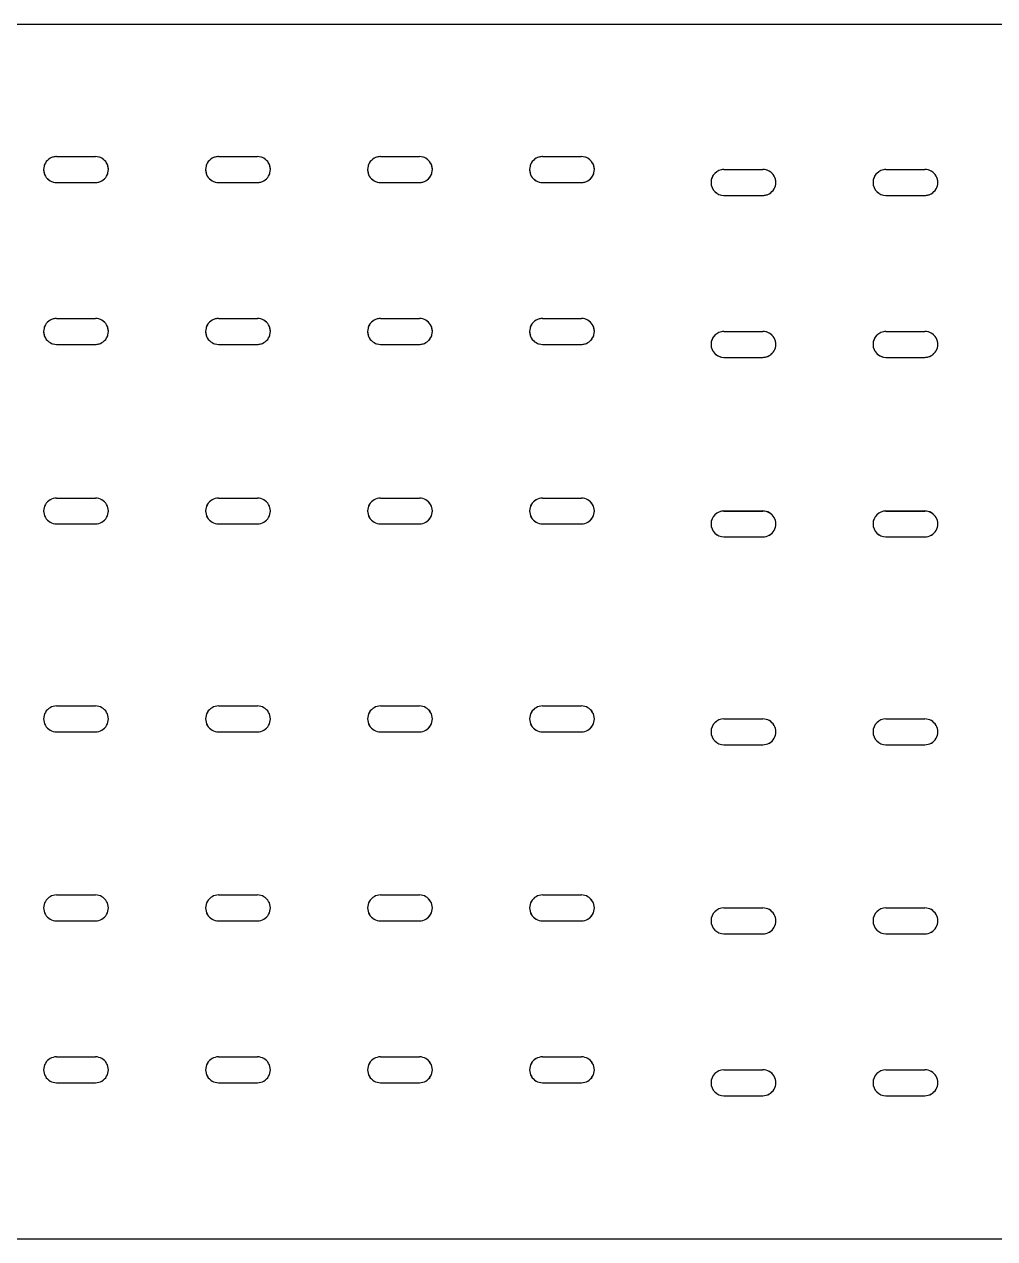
# Model space of a CAD drawing. Extents: x -2975 to 7327, y -1166 to 1029.
# Drawn here: x 738.03 to 773.97, y 869.68 to 914.68 of the extents above; entities that cross this region are included whole.
import ezdxf

# ---------------------------------------------------------------- set-up
doc = ezdxf.new("R2010")
doc.units = 0
doc.linetypes.add('XR-Mince$0$Anchor Stor (Ground Floor Plan ) Xref$2$Retail Building ( Ground Floor ) Xref$0$HIDDEN', pattern=[0.375, 0.25, -0.125])
for name, color, linetype in [('E-TEXT-LIGHTING', 7, 'Continuous'), ('XR-Mince$0$EQUIPMENT', 15, 'Continuous'), ('XR-Mince$0$EQUIPMENTS', 15, 'Continuous'), ('XR-Mince$0$fur dashed', 15, 'XR-Mince$0$Anchor Stor (Ground Floor Plan ) Xref$2$Retail Building ( Ground Floor ) Xref$0$HIDDEN'), ('XR-Mince$0$TAXT', 8, 'Continuous')]:
    doc.layers.add(name, color=color, linetype=linetype)

# ---------------------------------------------------------------- blocks, each defined once
blk = doc.blocks.new('XR-Mince$0$A$C27630E02')
at = {"layer": 'XR-Mince$0$EQUIPMENT'}
for p, q in [((0, 1.2), (0, 0)), ((0.45, 1.2), (0.45, 0)), ((0.04902, 0.83233), (0.04902, 0.81793)), ((0.04902, 0.83233), (0.04902, 0.81793)), ((0.05862, 0.83233), (0.05862, 0.81793)), ((0.05862, 0.83233), (0.05862, 0.81793)), ((0.10902, 0.83233), (0.10902, 0.81793)), ((0.10902, 0.83233), (0.10902, 0.81793)), ((0.11862, 0.83233), (0.11862, 0.81793)), ((0.11862, 0.83233), (0.11862, 0.81793)), ((0.17555, 0.83233), (0.17555, 0.81793)), ((0.17555, 0.83233), (0.17555, 0.81793)), ((0.18515, 0.83233), (0.18515, 0.81793)), ((0.18515, 0.83233), (0.18515, 0.81793)), ((0.25258, 0.83233), (0.25258, 0.81793)), ((0.25258, 0.83233), (0.25258, 0.81793)), ((0.26218, 0.83233), (0.26218, 0.81793)), ((0.26218, 0.83233), (0.26218, 0.81793)), ((0.32262, 0.83233), (0.32262, 0.81793)), ((0.32262, 0.83233), (0.32262, 0.81793)), ((0.33222, 0.83233), (0.33222, 0.81793)), ((0.33222, 0.83233), (0.33222, 0.81793)), ((0.38262, 0.83233), (0.38262, 0.81793)), ((0.38262, 0.83233), (0.38262, 0.81793)), ((0.39222, 0.83233), (0.39222, 0.81793)), ((0.39222, 0.83233), (0.39222, 0.81793)), ((0.04902, 0.77233), (0.04902, 0.75793)), ((0.04902, 0.77233), (0.04902, 0.75793)), ((0.05862, 0.77233), (0.05862, 0.75793)), ((0.05862, 0.77233), (0.05862, 0.75793)), ((0.10902, 0.77233), (0.10902, 0.75793)), ((0.10902, 0.77233), (0.10902, 0.75793)), ((0.11862, 0.77233), (0.11862, 0.75793)), ((0.11862, 0.77233), (0.11862, 0.75793)), ((0.17555, 0.77233), (0.17555, 0.75793)), ((0.17555, 0.77233), (0.17555, 0.75793)), ((0.18515, 0.77233), (0.18515, 0.75793)), ((0.18515, 0.77233), (0.18515, 0.75793)), ((0.25258, 0.77233), (0.25258, 0.75793)), ((0.25258, 0.77233), (0.25258, 0.75793)), ((0.26218, 0.77233), (0.26218, 0.75793)), ((0.26218, 0.77233), (0.26218, 0.75793)), ((0.32262, 0.77233), (0.32262, 0.75793)), ((0.32262, 0.77233), (0.32262, 0.75793)), ((0.33222, 0.77233), (0.33222, 0.75793)), ((0.33222, 0.77233), (0.33222, 0.75793)), ((0.38262, 0.77233), (0.38262, 0.75793)), ((0.38262, 0.77233), (0.38262, 0.75793)), ((0.39222, 0.77233), (0.39222, 0.75793)), ((0.39222, 0.77233), (0.39222, 0.75793)), ((0.04902, 0.71233), (0.04902, 0.69793)), ((0.04902, 0.71233), (0.04902, 0.69793)), ((0.05862, 0.71233), (0.05862, 0.69793)), ((0.05862, 0.71233), (0.05862, 0.69793)), ((0.10902, 0.71233), (0.10902, 0.69793)), ((0.10902, 0.71233), (0.10902, 0.69793)), ((0.11862, 0.71233), (0.11862, 0.69793)), ((0.11862, 0.71233), (0.11862, 0.69793)), ((0.17555, 0.71233), (0.17555, 0.69793)), ((0.17555, 0.71233), (0.17555, 0.69793)), ((0.18515, 0.71233), (0.18515, 0.69793)), ((0.18515, 0.71233), (0.18515, 0.69793)), ((0.25258, 0.71233), (0.25258, 0.69793)), ((0.25258, 0.71233), (0.25258, 0.69793)), ((0.26218, 0.71233), (0.26218, 0.69793)), ((0.26218, 0.71233), (0.26218, 0.69793)), ((0.32262, 0.71233), (0.32262, 0.69793)), ((0.32262, 0.71233), (0.32262, 0.69793)), ((0.33222, 0.71233), (0.33222, 0.69793)), ((0.33222, 0.71233), (0.33222, 0.69793)), ((0.38262, 0.71233), (0.38262, 0.69793)), ((0.38262, 0.71233), (0.38262, 0.69793)), ((0.39222, 0.71233), (0.39222, 0.69793)), ((0.39222, 0.71233), (0.39222, 0.69793)), ((0.04902, 0.65233), (0.04902, 0.63793)), ((0.04902, 0.65233), (0.04902, 0.63793)), ((0.05862, 0.65233), (0.05862, 0.63793)), ((0.05862, 0.65233), (0.05862, 0.63793)), ((0.10902, 0.65233), (0.10902, 0.63793)), ((0.10902, 0.65233), (0.10902, 0.63793)), ((0.11862, 0.65233), (0.11862, 0.63793)), ((0.11862, 0.65233), (0.11862, 0.63793)), ((0.17555, 0.65233), (0.17555, 0.63793)), ((0.17555, 0.65233), (0.17555, 0.63793)), ((0.18515, 0.65233), (0.18515, 0.63793)), ((0.18515, 0.65233), (0.18515, 0.63793)), ((0.25258, 0.65233), (0.25258, 0.63793)), ((0.25258, 0.65233), (0.25258, 0.63793)), ((0.26218, 0.65233), (0.26218, 0.63793)), ((0.26218, 0.65233), (0.26218, 0.63793)), ((0.32262, 0.65233), (0.32262, 0.63793)), ((0.32262, 0.65233), (0.32262, 0.63793)), ((0.33222, 0.65233), (0.33222, 0.63793)), ((0.33222, 0.65233), (0.33222, 0.63793)), ((0.38262, 0.65233), (0.38262, 0.63793)), ((0.38262, 0.65233), (0.38262, 0.63793)), ((0.39222, 0.65233), (0.39222, 0.63793)), ((0.39222, 0.65233), (0.39222, 0.63793)), ((0.05382, 0.58513), (0.05382, 0.57073)), ((0.05382, 0.58513), (0.05382, 0.57073)), ((0.06342, 0.58513), (0.06342, 0.57073)), ((0.06342, 0.58513), (0.06342, 0.57073)), ((0.11382, 0.58513), (0.11382, 0.57073)), ((0.11382, 0.58513), (0.11382, 0.57073)), ((0.12342, 0.58513), (0.12342, 0.57073)), ((0.12342, 0.58513), (0.12342, 0.57073)), ((0.18035, 0.58513), (0.18035, 0.57073)), ((0.18035, 0.58513), (0.18035, 0.57073)), ((0.18995, 0.58513), (0.18995, 0.57073)), ((0.18995, 0.58513), (0.18995, 0.57073)), ((0.25738, 0.58513), (0.25738, 0.57073)), ((0.25738, 0.58513), (0.25738, 0.57073)), ((0.26698, 0.58513), (0.26698, 0.57073)), ((0.26698, 0.58513), (0.26698, 0.57073)), ((0.32742, 0.58513), (0.32742, 0.57073)), ((0.32742, 0.58513), (0.32742, 0.57073)), ((0.33702, 0.58513), (0.33702, 0.57073)), ((0.33702, 0.58513), (0.33702, 0.57073)), ((0.38742, 0.58513), (0.38742, 0.57073)), ((0.38742, 0.58513), (0.38742, 0.57073)), ((0.39702, 0.58513), (0.39702, 0.57073)), ((0.39702, 0.58513), (0.39702, 0.57073)), ((0.05382, 0.52513), (0.05382, 0.51073)), ((0.05382, 0.52513), (0.05382, 0.51073)), ((0.06342, 0.52513), (0.06342, 0.51073)), ((0.06342, 0.52513), (0.06342, 0.51073)), ((0.11382, 0.52513), (0.11382, 0.51073)), ((0.11382, 0.52513), (0.11382, 0.51073)), ((0.12342, 0.52513), (0.12342, 0.51073)), ((0.12342, 0.52513), (0.12342, 0.51073)), ((0.18035, 0.52513), (0.18035, 0.51073)), ((0.18035, 0.52513), (0.18035, 0.51073)), ((0.18995, 0.52513), (0.18995, 0.51073)), ((0.18995, 0.52513), (0.18995, 0.51073)), ((0.25738, 0.52513), (0.25738, 0.51073)), ((0.25738, 0.52513), (0.25738, 0.51073)), ((0.26698, 0.52513), (0.26698, 0.51073)), ((0.26698, 0.52513), (0.26698, 0.51073)), ((0.32742, 0.52513), (0.32742, 0.51073)), ((0.32742, 0.52513), (0.32742, 0.51073)), ((0.33702, 0.52513), (0.33702, 0.51073)), ((0.33702, 0.52513), (0.33702, 0.51073)), ((0.38742, 0.52513), (0.38742, 0.51073)), ((0.38742, 0.52513), (0.38742, 0.51073)), ((0.39702, 0.52513), (0.39702, 0.51073)), ((0.39702, 0.52513), (0.39702, 0.51073))]:
    blk.add_line(p, q, dxfattribs=at)
at = {"layer": 'XR-Mince$0$EQUIPMENT', "extrusion": (0, 0, -1)}
for centre, major_axis, start_param, end_param in [((0.05382, 0.83233), (-0.00339, 0.00339), 5.497787, 8.63938), ((0.05382, 0.83233), (-0.00339, 0.00339), 5.497787, 8.63938), ((0.11382, 0.83233), (-0.00339, 0.00339), 5.497787, 8.63938), ((0.11382, 0.83233), (-0.00339, 0.00339), 5.497787, 8.63938), ((0.18035, 0.83233), (-0.00339, 0.00339), 5.497787, 8.63938), ((0.18035, 0.83233), (-0.00339, 0.00339), 5.497787, 8.63938), ((0.25738, 0.83233), (-0.00339, 0.00339), 5.497787, 8.63938), ((0.25738, 0.83233), (-0.00339, 0.00339), 5.497787, 8.63938), ((0.32742, 0.83233), (-0.00339, 0.00339), 5.497787, 8.63938), ((0.32742, 0.83233), (-0.00339, 0.00339), 5.497787, 8.63938), ((0.38742, 0.83233), (-0.00339, 0.00339), 5.497787, 8.63938), ((0.38742, 0.83233), (-0.00339, 0.00339), 5.497787, 8.63938), ((0.05382, 0.81793), (-0.00339, 0.00339), 2.356194, 5.497787), ((0.05382, 0.81793), (-0.00339, 0.00339), 2.356194, 5.497787), ((0.11382, 0.81793), (-0.00339, 0.00339), 2.356194, 5.497787), ((0.11382, 0.81793), (-0.00339, 0.00339), 2.356194, 5.497787), ((0.18035, 0.81793), (-0.00339, 0.00339), 2.356194, 5.497787), ((0.18035, 0.81793), (-0.00339, 0.00339), 2.356194, 5.497787), ((0.25738, 0.81793), (-0.00339, 0.00339), 2.356194, 5.497787), ((0.25738, 0.81793), (-0.00339, 0.00339), 2.356194, 5.497787), ((0.32742, 0.81793), (-0.00339, 0.00339), 2.356194, 5.497787), ((0.32742, 0.81793), (-0.00339, 0.00339), 2.356194, 5.497787), ((0.38742, 0.81793), (-0.00339, 0.00339), 2.356194, 5.497787), ((0.38742, 0.81793), (-0.00339, 0.00339), 2.356194, 5.497787), ((0.05382, 0.77233), (-0.00339, 0.00339), 5.497787, 8.63938), ((0.05382, 0.77233), (-0.00339, 0.00339), 5.497787, 8.63938), ((0.11382, 0.77233), (-0.00339, 0.00339), 5.497787, 8.63938), ((0.11382, 0.77233), (-0.00339, 0.00339), 5.497787, 8.63938), ((0.18035, 0.77233), (-0.00339, 0.00339), 5.497787, 8.63938), ((0.18035, 0.77233), (-0.00339, 0.00339), 5.497787, 8.63938), ((0.25738, 0.77233), (-0.00339, 0.00339), 5.497787, 8.63938), ((0.25738, 0.77233), (-0.00339, 0.00339), 5.497787, 8.63938), ((0.32742, 0.77233), (-0.00339, 0.00339), 5.497787, 8.63938), ((0.32742, 0.77233), (-0.00339, 0.00339), 5.497787, 8.63938), ((0.38742, 0.77233), (-0.00339, 0.00339), 5.497787, 8.63938), ((0.38742, 0.77233), (-0.00339, 0.00339), 5.497787, 8.63938), ((0.05382, 0.75793), (0.00339, 0.00339), 0.785398, 3.926991), ((0.05382, 0.75793), (0.00339, 0.00339), 0.785398, 3.926991), ((0.11382, 0.75793), (0.00339, 0.00339), 0.785398, 3.926991), ((0.11382, 0.75793), (0.00339, 0.00339), 0.785398, 3.926991), ((0.18035, 0.75793), (0.00339, 0.00339), 0.785398, 3.926991), ((0.18035, 0.75793), (0.00339, 0.00339), 0.785398, 3.926991), ((0.25738, 0.75793), (0.00339, 0.00339), 0.785398, 3.926991), ((0.25738, 0.75793), (0.00339, 0.00339), 0.785398, 3.926991), ((0.32742, 0.75793), (0.00339, 0.00339), 0.785398, 3.926991), ((0.32742, 0.75793), (0.00339, 0.00339), 0.785398, 3.926991), ((0.38742, 0.75793), (0.00339, 0.00339), 0.785398, 3.926991), ((0.38742, 0.75793), (0.00339, 0.00339), 0.785398, 3.926991), ((0.05382, 0.71233), (-0.00339, 0.00339), 5.497787, 8.63938), ((0.05382, 0.71233), (-0.00339, 0.00339), 5.497787, 8.63938), ((0.11382, 0.71233), (-0.00339, 0.00339), 5.497787, 8.63938), ((0.11382, 0.71233), (-0.00339, 0.00339), 5.497787, 8.63938), ((0.18035, 0.71233), (-0.00339, 0.00339), 5.497787, 8.63938), ((0.18035, 0.71233), (-0.00339, 0.00339), 5.497787, 8.63938), ((0.25738, 0.71233), (-0.00339, 0.00339), 5.497787, 8.63938), ((0.25738, 0.71233), (-0.00339, 0.00339), 5.497787, 8.63938), ((0.32742, 0.71233), (-0.00339, 0.00339), 5.497787, 8.63938), ((0.32742, 0.71233), (-0.00339, 0.00339), 5.497787, 8.63938), ((0.38742, 0.71233), (-0.00339, 0.00339), 5.497787, 8.63938), ((0.38742, 0.71233), (-0.00339, 0.00339), 5.497787, 8.63938), ((0.05382, 0.69793), (-0.00339, 0.00339), 2.356194, 5.497787), ((0.05382, 0.69793), (-0.00339, 0.00339), 2.356194, 5.497787), ((0.11382, 0.69793), (-0.00339, 0.00339), 2.356194, 5.497787), ((0.11382, 0.69793), (-0.00339, 0.00339), 2.356194, 5.497787), ((0.18035, 0.69793), (-0.00339, 0.00339), 2.356194, 5.497787), ((0.18035, 0.69793), (-0.00339, 0.00339), 2.356194, 5.497787), ((0.25738, 0.69793), (-0.00339, 0.00339), 2.356194, 5.497787), ((0.25738, 0.69793), (-0.00339, 0.00339), 2.356194, 5.497787), ((0.32742, 0.69793), (-0.00339, 0.00339), 2.356194, 5.497787), ((0.32742, 0.69793), (-0.00339, 0.00339), 2.356194, 5.497787), ((0.38742, 0.69793), (-0.00339, 0.00339), 2.356194, 5.497787), ((0.38742, 0.69793), (-0.00339, 0.00339), 2.356194, 5.497787), ((0.05382, 0.65233), (-0.00339, 0.00339), 5.497787, 8.63938), ((0.05382, 0.65233), (-0.00339, 0.00339), 5.497787, 8.63938), ((0.11382, 0.65233), (-0.00339, 0.00339), 5.497787, 8.63938), ((0.11382, 0.65233), (-0.00339, 0.00339), 5.497787, 8.63938), ((0.18035, 0.65233), (-0.00339, 0.00339), 5.497787, 8.63938), ((0.18035, 0.65233), (-0.00339, 0.00339), 5.497787, 8.63938), ((0.25738, 0.65233), (-0.00339, 0.00339), 5.497787, 8.63938), ((0.25738, 0.65233), (-0.00339, 0.00339), 5.497787, 8.63938), ((0.32742, 0.65233), (-0.00339, 0.00339), 5.497787, 8.63938), ((0.32742, 0.65233), (-0.00339, 0.00339), 5.497787, 8.63938), ((0.38742, 0.65233), (-0.00339, 0.00339), 5.497787, 8.63938), ((0.38742, 0.65233), (-0.00339, 0.00339), 5.497787, 8.63938), ((0.05382, 0.63793), (-0.00339, 0.00339), 2.356194, 5.497787), ((0.05382, 0.63793), (-0.00339, 0.00339), 2.356194, 5.497787), ((0.11382, 0.63793), (-0.00339, 0.00339), 2.356194, 5.497787), ((0.11382, 0.63793), (-0.00339, 0.00339), 2.356194, 5.497787), ((0.18035, 0.63793), (-0.00339, 0.00339), 2.356194, 5.497787), ((0.18035, 0.63793), (-0.00339, 0.00339), 2.356194, 5.497787), ((0.25738, 0.63793), (-0.00339, 0.00339), 2.356194, 5.497787), ((0.25738, 0.63793), (-0.00339, 0.00339), 2.356194, 5.497787), ((0.32742, 0.63793), (-0.00339, 0.00339), 2.356194, 5.497787), ((0.32742, 0.63793), (-0.00339, 0.00339), 2.356194, 5.497787), ((0.38742, 0.63793), (-0.00339, 0.00339), 2.356194, 5.497787), ((0.38742, 0.63793), (-0.00339, 0.00339), 2.356194, 5.497787), ((0.05862, 0.58513), (0.00339, 0.00339), 3.926991, 7.068583), ((0.05862, 0.58513), (0.00339, 0.00339), 3.926991, 7.068583), ((0.11862, 0.58513), (0.00339, 0.00339), 3.926991, 7.068583), ((0.11862, 0.58513), (0.00339, 0.00339), 3.926991, 7.068583), ((0.18515, 0.58513), (0.00339, 0.00339), 3.926991, 7.068583), ((0.18515, 0.58513), (0.00339, 0.00339), 3.926991, 7.068583), ((0.26218, 0.58513), (0.00339, 0.00339), 3.926991, 7.068583), ((0.26218, 0.58513), (0.00339, 0.00339), 3.926991, 7.068583), ((0.33222, 0.58513), (0.00339, 0.00339), 3.926991, 7.068583), ((0.33222, 0.58513), (0.00339, 0.00339), 3.926991, 7.068583), ((0.39222, 0.58513), (0.00339, 0.00339), 3.926991, 7.068583), ((0.39222, 0.58513), (0.00339, 0.00339), 3.926991, 7.068583), ((0.05862, 0.57073), (0.00339, 0.00339), 0.785398, 3.926991), ((0.05862, 0.57073), (0.00339, 0.00339), 0.785398, 3.926991), ((0.11862, 0.57073), (0.00339, 0.00339), 0.785398, 3.926991), ((0.11862, 0.57073), (0.00339, 0.00339), 0.785398, 3.926991), ((0.18515, 0.57073), (0.00339, 0.00339), 0.785398, 3.926991), ((0.18515, 0.57073), (0.00339, 0.00339), 0.785398, 3.926991), ((0.26218, 0.57073), (0.00339, 0.00339), 0.785398, 3.926991), ((0.26218, 0.57073), (0.00339, 0.00339), 0.785398, 3.926991), ((0.33222, 0.57073), (0.00339, 0.00339), 0.785398, 3.926991), ((0.33222, 0.57073), (0.00339, 0.00339), 0.785398, 3.926991), ((0.39222, 0.57073), (0.00339, 0.00339), 0.785398, 3.926991), ((0.39222, 0.57073), (0.00339, 0.00339), 0.785398, 3.926991), ((0.05862, 0.52513), (0.00339, 0.00339), 3.926991, 7.068583), ((0.05862, 0.52513), (0.00339, 0.00339), 3.926991, 7.068583), ((0.11862, 0.52513), (0.00339, 0.00339), 3.926991, 7.068583), ((0.11862, 0.52513), (0.00339, 0.00339), 3.926991, 7.068583), ((0.18515, 0.52513), (0.00339, 0.00339), 3.926991, 7.068583), ((0.18515, 0.52513), (0.00339, 0.00339), 3.926991, 7.068583), ((0.26218, 0.52513), (0.00339, 0.00339), 3.926991, 7.068583), ((0.26218, 0.52513), (0.00339, 0.00339), 3.926991, 7.068583), ((0.33222, 0.52513), (0.00339, 0.00339), 3.926991, 7.068583), ((0.33222, 0.52513), (0.00339, 0.00339), 3.926991, 7.068583), ((0.39222, 0.52513), (0.00339, 0.00339), 3.926991, 7.068583), ((0.39222, 0.52513), (0.00339, 0.00339), 3.926991, 7.068583), ((0.05862, 0.51073), (-0.00339, 0.00339), 2.356194, 5.497787), ((0.05862, 0.51073), (-0.00339, 0.00339), 2.356194, 5.497787), ((0.11862, 0.51073), (-0.00339, 0.00339), 2.356194, 5.497787), ((0.11862, 0.51073), (-0.00339, 0.00339), 2.356194, 5.497787), ((0.18515, 0.51073), (-0.00339, 0.00339), 2.356194, 5.497787), ((0.18515, 0.51073), (-0.00339, 0.00339), 2.356194, 5.497787), ((0.26218, 0.51073), (-0.00339, 0.00339), 2.356194, 5.497787), ((0.26218, 0.51073), (-0.00339, 0.00339), 2.356194, 5.497787), ((0.33222, 0.51073), (-0.00339, 0.00339), 2.356194, 5.497787), ((0.33222, 0.51073), (-0.00339, 0.00339), 2.356194, 5.497787), ((0.39222, 0.51073), (-0.00339, 0.00339), 2.356194, 5.497787), ((0.39222, 0.51073), (-0.00339, 0.00339), 2.356194, 5.497787)]:
    blk.add_ellipse(centre, major_axis=major_axis, ratio=1, start_param=start_param, end_param=end_param, dxfattribs=at)
blk = doc.blocks.new('XR-Mince$0$Equipment')
at = {"layer": 'XR-Mince$0$EQUIPMENTS', "linetype": 'ByBlock'}
for p, q in [((739.224, 897.123, 0), (740.664, 897.123, 0)), ((739.224, 897.123, 0), (740.664, 897.123, 0)), ((745.224, 897.123, 0), (746.664, 897.123, 0)), ((745.224, 897.123, 0), (746.664, 897.123, 0)), ((751.224, 897.123, 0), (752.664, 897.123, 0)), ((751.224, 897.123, 0), (752.664, 897.123, 0)), ((757.224, 897.123, 0), (758.664, 897.123, 0)), ((757.224, 897.123, 0), (758.664, 897.123, 0)), ((763.944, 896.643, 0), (765.384, 896.643, 0)), ((763.944, 896.643, 0), (765.384, 896.643, 0)), ((769.944, 896.643, 0), (771.384, 896.643, 0)), ((769.944, 896.643, 0), (771.384, 896.643, 0)), ((739.224, 896.163, 0), (740.664, 896.163, 0)), ((739.224, 896.163, 0), (740.664, 896.163, 0)), ((745.224, 896.163, 0), (746.664, 896.163, 0)), ((745.224, 896.163, 0), (746.664, 896.163, 0)), ((751.224, 896.163, 0), (752.664, 896.163, 0)), ((751.224, 896.163, 0), (752.664, 896.163, 0)), ((757.224, 896.163, 0), (758.664, 896.163, 0)), ((757.224, 896.163, 0), (758.664, 896.163, 0)), ((763.944, 895.683, 0), (765.384, 895.683, 0)), ((763.944, 895.683, 0), (765.384, 895.683, 0)), ((769.944, 895.683, 0), (771.384, 895.683, 0)), ((769.944, 895.683, 0), (771.384, 895.683, 0)), ((739.224, 889.419, 0), (740.664, 889.419, 0)), ((739.224, 889.419, 0), (740.664, 889.419, 0)), ((745.224, 889.419, 0), (746.664, 889.419, 0)), ((745.224, 889.419, 0), (746.664, 889.419, 0)), ((751.224, 889.419, 0), (752.664, 889.419, 0)), ((751.224, 889.419, 0), (752.664, 889.419, 0)), ((757.224, 889.419, 0), (758.664, 889.419, 0)), ((757.224, 889.419, 0), (758.664, 889.419, 0)), ((763.944, 888.939, 0), (765.384, 888.939, 0)), ((763.944, 888.939, 0), (765.384, 888.939, 0)), ((769.944, 888.939, 0), (771.384, 888.939, 0)), ((769.944, 888.939, 0), (771.384, 888.939, 0)), ((739.224, 888.459, 0), (740.664, 888.459, 0)), ((739.224, 888.459, 0), (740.664, 888.459, 0)), ((745.224, 888.459, 0), (746.664, 888.459, 0)), ((745.224, 888.459, 0), (746.664, 888.459, 0)), ((751.224, 888.459, 0), (752.664, 888.459, 0)), ((751.224, 888.459, 0), (752.664, 888.459, 0)), ((757.224, 888.459, 0), (758.664, 888.459, 0)), ((757.224, 888.459, 0), (758.664, 888.459, 0)), ((763.944, 887.979, 0), (765.384, 887.979, 0)), ((763.944, 887.979, 0), (765.384, 887.979, 0)), ((769.944, 887.979, 0), (771.384, 887.979, 0)), ((769.944, 887.979, 0), (771.384, 887.979, 0)), ((739.224, 882.415, 0), (740.664, 882.415, 0)), ((739.224, 882.415, 0), (740.664, 882.415, 0)), ((745.224, 882.415, 0), (746.664, 882.415, 0)), ((745.224, 882.415, 0), (746.664, 882.415, 0)), ((751.224, 882.415, 0), (752.664, 882.415, 0)), ((751.224, 882.415, 0), (752.664, 882.415, 0)), ((757.224, 882.415, 0), (758.664, 882.415, 0)), ((757.224, 882.415, 0), (758.664, 882.415, 0)), ((763.944, 881.935, 0), (765.384, 881.935, 0)), ((763.944, 881.935, 0), (765.384, 881.935, 0)), ((769.944, 881.935, 0), (771.384, 881.935, 0)), ((769.944, 881.935, 0), (771.384, 881.935, 0)), ((739.224, 881.455, 0), (740.664, 881.455, 0)), ((739.224, 881.455, 0), (740.664, 881.455, 0)), ((745.224, 881.455, 0), (746.664, 881.455, 0)), ((745.224, 881.455, 0), (746.664, 881.455, 0)), ((751.224, 881.455, 0), (752.664, 881.455, 0)), ((751.224, 881.455, 0), (752.664, 881.455, 0)), ((757.224, 881.455, 0), (758.664, 881.455, 0)), ((757.224, 881.455, 0), (758.664, 881.455, 0)), ((763.944, 880.975, 0), (765.384, 880.975, 0)), ((763.944, 880.975, 0), (765.384, 880.975, 0)), ((769.944, 880.975, 0), (771.384, 880.975, 0)), ((769.944, 880.975, 0), (771.384, 880.975, 0)), ((739.224, 876.415, 0), (740.664, 876.415, 0)), ((739.224, 876.415, 0), (740.664, 876.415, 0)), ((745.224, 876.415, 0), (746.664, 876.415, 0)), ((745.224, 876.415, 0), (746.664, 876.415, 0)), ((751.224, 876.415, 0), (752.664, 876.415, 0)), ((751.224, 876.415, 0), (752.664, 876.415, 0)), ((757.224, 876.415, 0), (758.664, 876.415, 0)), ((757.224, 876.415, 0), (758.664, 876.415, 0)), ((763.944, 875.935, 0), (765.384, 875.935, 0)), ((763.944, 875.935, 0), (765.384, 875.935, 0)), ((769.944, 875.935, 0), (771.384, 875.935, 0)), ((769.944, 875.935, 0), (771.384, 875.935, 0)), ((739.224, 875.455, 0), (740.664, 875.455, 0)), ((739.224, 875.455, 0), (740.664, 875.455, 0)), ((745.224, 875.455, 0), (746.664, 875.455, 0)), ((745.224, 875.455, 0), (746.664, 875.455, 0)), ((751.224, 875.455, 0), (752.664, 875.455, 0)), ((751.224, 875.455, 0), (752.664, 875.455, 0)), ((757.224, 875.455, 0), (758.664, 875.455, 0)), ((757.224, 875.455, 0), (758.664, 875.455, 0)), ((763.944, 874.975, 0), (765.384, 874.975, 0)), ((763.944, 874.975, 0), (765.384, 874.975, 0)), ((769.944, 874.975, 0), (771.384, 874.975, 0)), ((769.944, 874.975, 0), (771.384, 874.975, 0)), ((702.457, 869.677, 0), (822.457, 869.677, 0))]:
    blk.add_line(p, q, dxfattribs=at)
for centre, major_axis, start_param, end_param in [((739.224, 896.643, 0), (-0.339, 0.339), 5.497787, 8.63938), ((739.224, 896.643, 0), (-0.339, 0.339), 5.497787, 8.63938), ((740.664, 896.643, 0), (-0.339, 0.339), 2.356194, 5.497787), ((740.664, 896.643, 0), (-0.339, 0.339), 2.356194, 5.497787), ((745.224, 896.643, 0), (-0.339, 0.339), 5.497787, 8.63938), ((745.224, 896.643, 0), (-0.339, 0.339), 5.497787, 8.63938), ((746.664, 896.643, 0), (-0.339, -0.339), 0.785398, 3.926991), ((746.664, 896.643, 0), (-0.339, -0.339), 0.785398, 3.926991), ((751.224, 896.643, 0), (-0.339, 0.339), 5.497787, 8.63938), ((751.224, 896.643, 0), (-0.339, 0.339), 5.497787, 8.63938), ((752.664, 896.643, 0), (-0.339, 0.339), 2.356194, 5.497787), ((752.664, 896.643, 0), (-0.339, 0.339), 2.356194, 5.497787), ((757.224, 896.643, 0), (-0.339, 0.339), 5.497787, 8.63938), ((757.224, 896.643, 0), (-0.339, 0.339), 5.497787, 8.63938), ((758.664, 896.643, 0), (-0.339, 0.339), 2.356194, 5.497787), ((758.664, 896.643, 0), (-0.339, 0.339), 2.356194, 5.497787), ((763.944, 896.163, 0), (-0.339, -0.339), 3.926991, 7.068583), ((763.944, 896.163, 0), (-0.339, -0.339), 3.926991, 7.068583), ((765.384, 896.163, 0), (-0.339, -0.339), 0.785398, 3.926991), ((765.384, 896.163, 0), (-0.339, -0.339), 0.785398, 3.926991), ((769.944, 896.163, 0), (-0.339, -0.339), 3.926991, 7.068583), ((769.944, 896.163, 0), (-0.339, -0.339), 3.926991, 7.068583), ((771.384, 896.163, 0), (-0.339, 0.339), 2.356194, 5.497787), ((771.384, 896.163, 0), (-0.339, 0.339), 2.356194, 5.497787), ((739.224, 888.939, 0), (-0.339, 0.339), 5.497787, 8.63938), ((739.224, 888.939, 0), (-0.339, 0.339), 5.497787, 8.63938), ((740.664, 888.939, 0), (-0.339, 0.339), 2.356194, 5.497787), ((740.664, 888.939, 0), (-0.339, 0.339), 2.356194, 5.497787), ((745.224, 888.939, 0), (-0.339, 0.339), 5.497787, 8.63938), ((745.224, 888.939, 0), (-0.339, 0.339), 5.497787, 8.63938), ((746.664, 888.939, 0), (-0.339, -0.339), 0.785398, 3.926991), ((746.664, 888.939, 0), (-0.339, -0.339), 0.785398, 3.926991), ((751.224, 888.939, 0), (-0.339, 0.339), 5.497787, 8.63938), ((751.224, 888.939, 0), (-0.339, 0.339), 5.497787, 8.63938), ((752.664, 888.939, 0), (-0.339, 0.339), 2.356194, 5.497787), ((752.664, 888.939, 0), (-0.339, 0.339), 2.356194, 5.497787), ((757.224, 888.939, 0), (-0.339, 0.339), 5.497787, 8.63938), ((757.224, 888.939, 0), (-0.339, 0.339), 5.497787, 8.63938), ((758.664, 888.939, 0), (-0.339, 0.339), 2.356194, 5.497787), ((758.664, 888.939, 0), (-0.339, 0.339), 2.356194, 5.497787), ((763.944, 888.459, 0), (-0.339, -0.339), 3.926991, 7.068583), ((763.944, 888.459, 0), (-0.339, -0.339), 3.926991, 7.068583), ((765.384, 888.459, 0), (-0.339, -0.339), 0.785398, 3.926991), ((765.384, 888.459, 0), (-0.339, -0.339), 0.785398, 3.926991), ((769.944, 888.459, 0), (-0.339, -0.339), 3.926991, 7.068583), ((769.944, 888.459, 0), (-0.339, -0.339), 3.926991, 7.068583), ((771.384, 888.459, 0), (-0.339, 0.339), 2.356194, 5.497787), ((771.384, 888.459, 0), (-0.339, 0.339), 2.356194, 5.497787), ((739.224, 881.935, 0), (-0.339, 0.339), 5.497787, 8.63938), ((739.224, 881.935, 0), (-0.339, 0.339), 5.497787, 8.63938), ((740.664, 881.935, 0), (-0.339, 0.339), 2.356194, 5.497787), ((740.664, 881.935, 0), (-0.339, 0.339), 2.356194, 5.497787), ((745.224, 881.935, 0), (-0.339, 0.339), 5.497787, 8.63938), ((745.224, 881.935, 0), (-0.339, 0.339), 5.497787, 8.63938), ((746.664, 881.935, 0), (-0.339, -0.339), 0.785398, 3.926991), ((746.664, 881.935, 0), (-0.339, -0.339), 0.785398, 3.926991), ((751.224, 881.935, 0), (-0.339, 0.339), 5.497787, 8.63938), ((751.224, 881.935, 0), (-0.339, 0.339), 5.497787, 8.63938), ((752.664, 881.935, 0), (-0.339, 0.339), 2.356194, 5.497787), ((752.664, 881.935, 0), (-0.339, 0.339), 2.356194, 5.497787), ((757.224, 881.935, 0), (-0.339, 0.339), 5.497787, 8.63938), ((757.224, 881.935, 0), (-0.339, 0.339), 5.497787, 8.63938), ((758.664, 881.935, 0), (-0.339, 0.339), 2.356194, 5.497787), ((758.664, 881.935, 0), (-0.339, 0.339), 2.356194, 5.497787), ((763.944, 881.455, 0), (-0.339, -0.339), 3.926991, 7.068583), ((763.944, 881.455, 0), (-0.339, -0.339), 3.926991, 7.068583), ((765.384, 881.455, 0), (-0.339, -0.339), 0.785398, 3.926991), ((765.384, 881.455, 0), (-0.339, -0.339), 0.785398, 3.926991), ((769.944, 881.455, 0), (-0.339, -0.339), 3.926991, 7.068583), ((769.944, 881.455, 0), (-0.339, -0.339), 3.926991, 7.068583), ((771.384, 881.455, 0), (-0.339, 0.339), 2.356194, 5.497787), ((771.384, 881.455, 0), (-0.339, 0.339), 2.356194, 5.497787), ((739.224, 875.935, 0), (-0.339, 0.339), 5.497787, 8.63938), ((739.224, 875.935, 0), (-0.339, 0.339), 5.497787, 8.63938), ((740.664, 875.935, 0), (-0.339, 0.339), 2.356194, 5.497787), ((740.664, 875.935, 0), (-0.339, 0.339), 2.356194, 5.497787), ((745.224, 875.935, 0), (-0.339, 0.339), 5.497787, 8.63938), ((745.224, 875.935, 0), (-0.339, 0.339), 5.497787, 8.63938), ((746.664, 875.935, 0), (-0.339, -0.339), 0.785398, 3.926991), ((746.664, 875.935, 0), (-0.339, -0.339), 0.785398, 3.926991), ((751.224, 875.935, 0), (-0.339, 0.339), 5.497787, 8.63938), ((751.224, 875.935, 0), (-0.339, 0.339), 5.497787, 8.63938), ((752.664, 875.935, 0), (-0.339, 0.339), 2.356194, 5.497787), ((752.664, 875.935, 0), (-0.339, 0.339), 2.356194, 5.497787), ((757.224, 875.935, 0), (-0.339, 0.339), 5.497787, 8.63938), ((757.224, 875.935, 0), (-0.339, 0.339), 5.497787, 8.63938), ((758.664, 875.935, 0), (-0.339, 0.339), 2.356194, 5.497787), ((758.664, 875.935, 0), (-0.339, 0.339), 2.356194, 5.497787), ((763.944, 875.455, 0), (-0.339, -0.339), 3.926991, 7.068583), ((763.944, 875.455, 0), (-0.339, -0.339), 3.926991, 7.068583), ((765.384, 875.455, 0), (-0.339, -0.339), 0.785398, 3.926991), ((765.384, 875.455, 0), (-0.339, -0.339), 0.785398, 3.926991), ((769.944, 875.455, 0), (-0.339, -0.339), 3.926991, 7.068583), ((769.944, 875.455, 0), (-0.339, -0.339), 3.926991, 7.068583), ((771.384, 875.455, 0), (-0.339, 0.339), 2.356194, 5.497787), ((771.384, 875.455, 0), (-0.339, 0.339), 2.356194, 5.497787)]:
    blk.add_ellipse(centre, major_axis=major_axis, ratio=1, start_param=start_param, end_param=end_param, dxfattribs=at)
at = {"layer": 'XR-Mince$0$EQUIPMENTS', "linetype": 'ByBlock', "xscale": -99.99999999999997, "yscale": 99.99999999999997, "zscale": 100, "rotation": 89.99999999999905}
blk.add_blockref('XR-Mince$0$A$C27630E02', (822.456, 914.677, 0), dxfattribs=at)
blk = doc.blocks.new('XR-Mince')
at = {"layer": 'XR-Mince$0$fur dashed'}
for p, q in [((702.457, 914.677, 0), (822.457, 914.677, 0)), ((739.224, 909.775, 0), (740.664, 909.775, 0)), ((739.224, 909.775, 0), (740.664, 909.775, 0)), ((745.224, 909.775, 0), (746.664, 909.775, 0)), ((745.224, 909.775, 0), (746.664, 909.775, 0)), ((751.224, 909.775, 0), (752.664, 909.775, 0)), ((751.224, 909.775, 0), (752.664, 909.775, 0)), ((757.224, 909.775, 0), (758.664, 909.775, 0)), ((757.224, 909.775, 0), (758.664, 909.775, 0)), ((763.944, 909.295, 0), (765.384, 909.295, 0)), ((763.944, 909.295, 0), (765.384, 909.295, 0)), ((769.944, 909.295, 0), (771.384, 909.295, 0)), ((769.944, 909.295, 0), (771.384, 909.295, 0)), ((739.224, 908.815, 0), (740.664, 908.815, 0)), ((739.224, 908.815, 0), (740.664, 908.815, 0)), ((745.224, 908.815, 0), (746.664, 908.815, 0)), ((745.224, 908.815, 0), (746.664, 908.815, 0)), ((751.224, 908.815, 0), (752.664, 908.815, 0)), ((751.224, 908.815, 0), (752.664, 908.815, 0)), ((757.224, 908.815, 0), (758.664, 908.815, 0)), ((757.224, 908.815, 0), (758.664, 908.815, 0)), ((763.944, 908.335, 0), (765.384, 908.335, 0)), ((763.944, 908.335, 0), (765.384, 908.335, 0)), ((769.944, 908.335, 0), (771.384, 908.335, 0)), ((769.944, 908.335, 0), (771.384, 908.335, 0)), ((739.224, 903.775, 0), (740.664, 903.775, 0)), ((739.224, 903.775, 0), (740.664, 903.775, 0)), ((745.224, 903.775, 0), (746.664, 903.775, 0)), ((745.224, 903.775, 0), (746.664, 903.775, 0)), ((751.224, 903.775, 0), (752.664, 903.775, 0)), ((751.224, 903.775, 0), (752.664, 903.775, 0)), ((757.224, 903.775, 0), (758.664, 903.775, 0)), ((757.224, 903.775, 0), (758.664, 903.775, 0)), ((763.944, 903.295, 0), (765.384, 903.295, 0)), ((763.944, 903.295, 0), (765.384, 903.295, 0)), ((769.944, 903.295, 0), (771.384, 903.295, 0)), ((769.944, 903.295, 0), (771.384, 903.295, 0)), ((739.224, 902.815, 0), (740.664, 902.815, 0)), ((739.224, 902.815, 0), (740.664, 902.815, 0)), ((745.224, 902.815, 0), (746.664, 902.815, 0)), ((745.224, 902.815, 0), (746.664, 902.815, 0)), ((751.224, 902.815, 0), (752.664, 902.815, 0)), ((751.224, 902.815, 0), (752.664, 902.815, 0)), ((757.224, 902.815, 0), (758.664, 902.815, 0)), ((757.224, 902.815, 0), (758.664, 902.815, 0)), ((763.944, 902.335, 0), (765.384, 902.335, 0)), ((763.944, 902.335, 0), (765.384, 902.335, 0)), ((769.944, 902.335, 0), (771.384, 902.335, 0)), ((769.944, 902.335, 0), (771.384, 902.335, 0))]:
    blk.add_line(p, q, dxfattribs=at)
for centre, major_axis, start_param, end_param in [((739.224, 909.295, 0), (-0.339, 0.339), 5.497787, 8.63938), ((739.224, 909.295, 0), (-0.339, 0.339), 5.497787, 8.63938), ((740.664, 909.295, 0), (-0.339, 0.339), 2.356194, 5.497787), ((740.664, 909.295, 0), (-0.339, 0.339), 2.356194, 5.497787), ((745.224, 909.295, 0), (-0.339, 0.339), 5.497787, 8.63938), ((745.224, 909.295, 0), (-0.339, 0.339), 5.497787, 8.63938), ((746.664, 909.295, 0), (-0.339, -0.339), 0.785398, 3.926991), ((746.664, 909.295, 0), (-0.339, -0.339), 0.785398, 3.926991), ((751.224, 909.295, 0), (-0.339, 0.339), 5.497787, 8.63938), ((751.224, 909.295, 0), (-0.339, 0.339), 5.497787, 8.63938), ((752.664, 909.295, 0), (-0.339, 0.339), 2.356194, 5.497787), ((752.664, 909.295, 0), (-0.339, 0.339), 2.356194, 5.497787), ((757.224, 909.295, 0), (-0.339, 0.339), 5.497787, 8.63938), ((757.224, 909.295, 0), (-0.339, 0.339), 5.497787, 8.63938), ((758.664, 909.295, 0), (-0.339, 0.339), 2.356194, 5.497787), ((758.664, 909.295, 0), (-0.339, 0.339), 2.356194, 5.497787), ((763.944, 908.815, 0), (-0.339, -0.339), 3.926991, 7.068583), ((763.944, 908.815, 0), (-0.339, -0.339), 3.926991, 7.068583), ((765.384, 908.815, 0), (-0.339, -0.339), 0.785398, 3.926991), ((765.384, 908.815, 0), (-0.339, -0.339), 0.785398, 3.926991), ((769.944, 908.815, 0), (-0.339, -0.339), 3.926991, 7.068583), ((769.944, 908.815, 0), (-0.339, -0.339), 3.926991, 7.068583), ((771.384, 908.815, 0), (-0.339, 0.339), 2.356194, 5.497787), ((771.384, 908.815, 0), (-0.339, 0.339), 2.356194, 5.497787), ((739.224, 903.295, 0), (-0.339, 0.339), 5.497787, 8.63938), ((739.224, 903.295, 0), (-0.339, 0.339), 5.497787, 8.63938), ((740.664, 903.295, 0), (-0.339, 0.339), 2.356194, 5.497787), ((740.664, 903.295, 0), (-0.339, 0.339), 2.356194, 5.497787), ((745.224, 903.295, 0), (-0.339, 0.339), 5.497787, 8.63938), ((745.224, 903.295, 0), (-0.339, 0.339), 5.497787, 8.63938), ((746.664, 903.295, 0), (-0.339, -0.339), 0.785398, 3.926991), ((746.664, 903.295, 0), (-0.339, -0.339), 0.785398, 3.926991), ((751.224, 903.295, 0), (-0.339, 0.339), 5.497787, 8.63938), ((751.224, 903.295, 0), (-0.339, 0.339), 5.497787, 8.63938), ((752.664, 903.295, 0), (-0.339, 0.339), 2.356194, 5.497787), ((752.664, 903.295, 0), (-0.339, 0.339), 2.356194, 5.497787), ((757.224, 903.295, 0), (-0.339, 0.339), 5.497787, 8.63938), ((757.224, 903.295, 0), (-0.339, 0.339), 5.497787, 8.63938), ((758.664, 903.295, 0), (-0.339, 0.339), 2.356194, 5.497787), ((758.664, 903.295, 0), (-0.339, 0.339), 2.356194, 5.497787), ((763.944, 902.815, 0), (-0.339, -0.339), 3.926991, 7.068583), ((763.944, 902.815, 0), (-0.339, -0.339), 3.926991, 7.068583), ((765.384, 902.815, 0), (-0.339, -0.339), 0.785398, 3.926991), ((765.384, 902.815, 0), (-0.339, -0.339), 0.785398, 3.926991), ((769.944, 902.815, 0), (-0.339, -0.339), 3.926991, 7.068583), ((769.944, 902.815, 0), (-0.339, -0.339), 3.926991, 7.068583), ((771.384, 902.815, 0), (-0.339, 0.339), 2.356194, 5.497787), ((771.384, 902.815, 0), (-0.339, 0.339), 2.356194, 5.497787)]:
    blk.add_ellipse(centre, major_axis=major_axis, ratio=1, start_param=start_param, end_param=end_param, dxfattribs=at)
at = {"layer": 'XR-Mince$0$TAXT'}
blk.add_blockref('XR-Mince$0$Equipment', (0, 0), dxfattribs=at)

msp = doc.modelspace()

# ---------------------------------------------------------------- block references
at = {"layer": 'E-TEXT-LIGHTING'}
msp.add_blockref('XR-Mince', (0, 0), dxfattribs=at)

doc.saveas('drawing.dxf')
